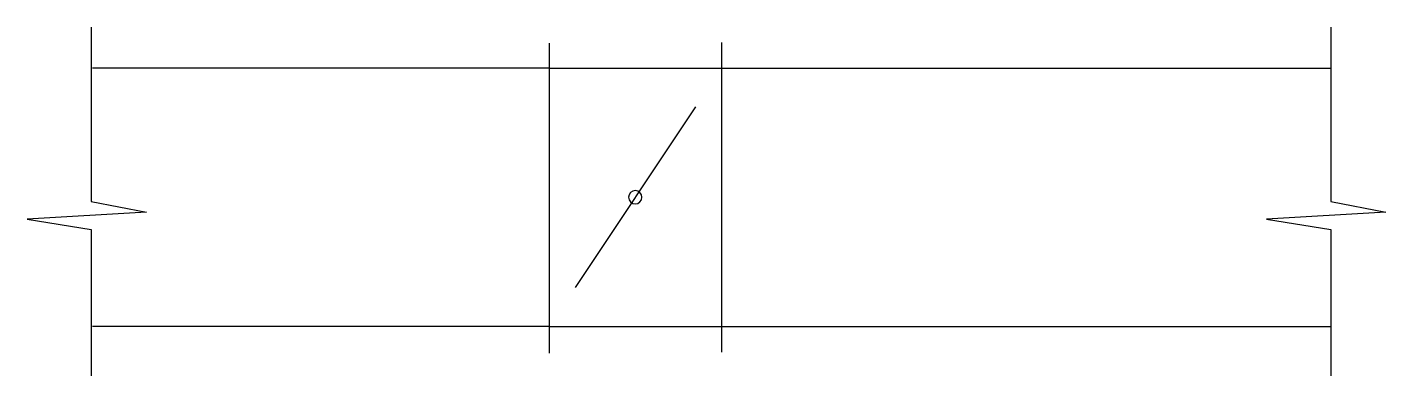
# Model space of a CAD drawing. Header units: metres. Extents: x -19879.6 to -19815.2, y -11865.9 to -11849.4.
import ezdxf

# ---------------------------------------------------------------- set-up
doc = ezdxf.new("R2010")
doc.units = ezdxf.units.M
doc.layers.add('1', color=7, linetype='Continuous')

msp = doc.modelspace()

# ---------------------------------------------------------------- linework, layer by layer
at = {"layer": '1'}
for p, q in [((-19876.54, -11849.35), (-19876.54, -11857.61)), ((-19817.8, -11849.35), (-19817.8, -11857.61)), ((-19854.84, -11850.11), (-19854.84, -11864.8)), ((-19846.67, -11850.07), (-19846.67, -11864.75)), ((-19854.84, -11851.29), (-19876.48, -11851.29)), ((-19854.84, -11851.29), (-19846.67, -11851.29)), ((-19846.67, -11851.29), (-19817.8, -11851.29)), ((-19847.9, -11853.13), (-19853.61, -11861.69)), ((-19873.92, -11858.12), (-19879.57, -11858.45)), ((-19876.54, -11857.61), (-19873.92, -11858.12)), ((-19815.19, -11858.12), (-19820.84, -11858.45)), ((-19817.8, -11857.61), (-19815.19, -11858.12)), ((-19879.57, -11858.45), (-19876.54, -11858.93)), ((-19820.84, -11858.45), (-19817.8, -11858.93)), ((-19876.54, -11858.93), (-19876.54, -11865.87)), ((-19817.8, -11858.93), (-19817.8, -11865.87)), ((-19854.84, -11863.53), (-19876.48, -11863.53)), ((-19854.84, -11863.53), (-19846.67, -11863.53)), ((-19846.67, -11863.53), (-19817.8, -11863.53))]:
    msp.add_line(p, q, dxfattribs=at)
msp.add_lwpolyline([(-19851.07, -11857.41, 1), (-19850.44, -11857.41, 1)], format="xyb", close=True, dxfattribs=at)

doc.saveas('drawing.dxf')
